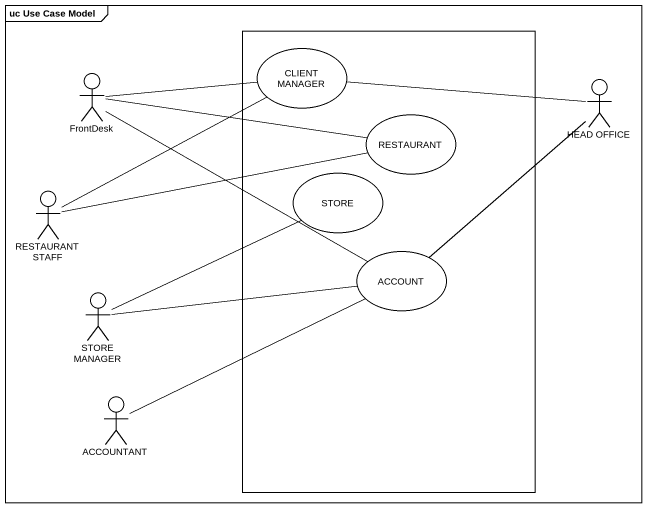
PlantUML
@startuml
mainframe uc Use Case Model
rectangle " " as rectangle1 {
  usecase "CLIENT MANAGER" as CLIENT_MANAGER
  usecase RESTAURANT
  usecase STORE
  usecase ACCOUNT
}
actor FrontDesk
actor "HEAD OFFICE" as HEAD_OFFICE
actor "RESTAURANT STAFF" as RESTAURANT_STAFF
actor "STORE MANAGER" as STORE_MANAGER
actor ACCOUNTANT
FrontDesk -right- CLIENT_MANAGER
FrontDesk -right- RESTAURANT
FrontDesk -right- ACCOUNT
CLIENT_MANAGER -right- HEAD_OFFICE
HEAD_OFFICE -- ACCOUNT
RESTAURANT -left- RESTAURANT_STAFF
RESTAURANT_STAFF -right- CLIENT_MANAGER
STORE -left- STORE_MANAGER
ACCOUNT -left- ACCOUNTANT
STORE_MANAGER -right- ACCOUNT
@enduml
